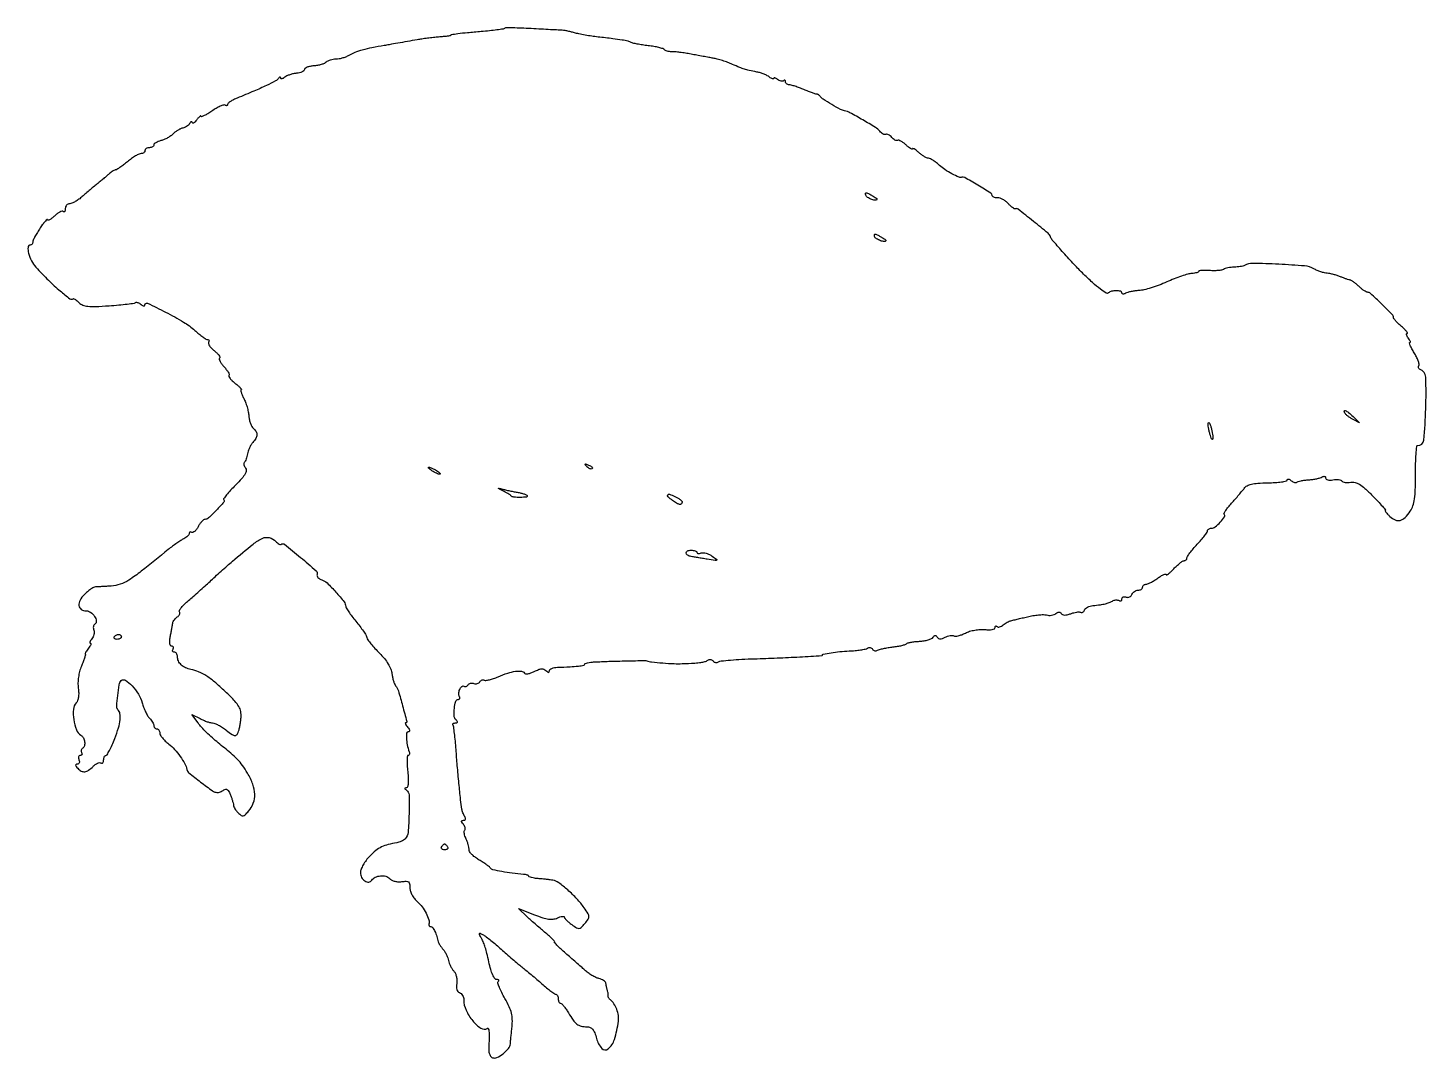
# Model space of a CAD drawing. Extents: x 0 to 474, y 0 to 350.
import ezdxf

# ---------------------------------------------------------------- set-up
doc = ezdxf.new("R2010")
doc.units = 0

msp = doc.modelspace()

# ---------------------------------------------------------------- linework, layer by layer
for points in [[(161.748436, 349.415102, -0.160154), (161.349513, 349.213573, -0.003786), (159.25221, 348.912446, -0.007965), (156.76194, 348.614439, -0.005277), (153.894845, 348.34813, 0.002909), (149.216245, 347.935898, 0.008871), (146.047243, 347.581265, 0.004688), (143.72368, 347.257231, 0.371518), (143.5, 346.997746, -0.376779), (143.440072, 346.92951, -0.001442), (142.325, 346.78759, -0.005987), (141.033733, 346.642706, -0.003611), (139.5, 346.500369, 0.006124), (137.731576, 346.327283, 0.004144), (135.720313, 346.08864, 0.004175), (133.780324, 345.825653, 0.008314), (132.25, 345.579134, -0.000485), (128.9051, 344.986434, -0.000508), (125.610906, 344.409461, -0.000502), (122.754854, 343.915174, -0.001996), (121, 343.620492, 0.009406), (116.912775, 342.871714, 0.017314), (113.624503, 342.085722, 0.021103), (111.06205, 341.260797, 0.051567), (109.285183, 340.387759, -0.039358), (108.266718, 339.856163, -0.026592), (107.035009, 339.407654, -0.02684), (105.789842, 339.099807, -0.047212), (104.735183, 339, 0.039008), (103.765823, 338.924259, 0.035123), (102.78438, 338.69842, 0.036898), (101.931937, 338.367639, 0.085579), (101.373344, 337.973344, -0.095399), (100.766683, 337.562587, -0.028897), (99.716682, 337.182661, -0.027786), (98.464706, 336.88444, -0.027), (97.175331, 336.723344, 0.030625), (95.960416, 336.562606, 0.046007), (94.934977, 336.262489, 0.056787), (94.219109, 335.880542, 0.246121), (94.001987, 335.468108, -0.218607), (93.812073, 335.056585, -0.066853), (93.222473, 334.674936, -0.052962), (92.365528, 334.376477, -0.036703), (91.351113, 334.216987, 0.03288), (90.237847, 334.050656, 0.027338), (89.083447, 333.732768, 0.028201), (88.055762, 333.322581, 0.064232), (87.351113, 332.876435, -0.037405), (86.830939, 332.506686, -0.091002), (86.392391, 332.34078, -0.193462), (86.11041, 332.398539, -0.247104), (85.984687, 332.627555, 0.126066), (85.9172, 332.872973, 0.318584), (85.758058, 332.946884, 0.151438), (85.519135, 332.821698, 0.039751), (85.234687, 332.489497, -0.115612), (84.24766, 331.63778, -0.009291), (81.15305, 330.092367, -0.010418), (76.925599, 328.185494, -0.004566), (71.25, 325.827411, 0.020141), (70.005073, 325.264095, 0.028775), (68.954688, 324.658866, 0.02827), (68.183923, 324.088831, 0.222957), (68, 323.696872, -0.121459), (67.933691, 323.42793, -0.187529), (67.755321, 323.272564, -0.151455), (67.48564, 323.260367, -0.074676), (67.16705, 323.396757, 0.219771), (66.64045, 323.460741, 0.025556), (65.501584, 323.028355, 0.026897), (64.132414, 322.336761, 0.018835), (62.66705, 321.419723, -0.012776), (61.259734, 320.515101, -0.024315), (60.077196, 319.873481, -0.027166), (59.204506, 319.510476, -0.517649), (59, 319.655079, 0.496081), (58.868565, 319.754951, 0.105301), (58.568717, 319.598443, 0.041223), (58.096471, 319.1375, 0.016889), (57.531803, 318.44113, -0.024706), (56.963455, 317.762187, -0.067265), (56.481049, 317.363957, -0.196301), (56.174609, 317.311953, -0.338102), (56.016491, 317.5, 0.145197), (55.925385, 317.761319, 0.334584), (55.737994, 317.819533, 0.131859), (55.459983, 317.626566, 0.034192), (55.134581, 317.183516, -0.063092), (54.704207, 316.663271, -0.043272), (54.101642, 316.188677, -0.04341), (53.42952, 315.826805, -0.065443), (52.790458, 315.645509, 0.069469), (52.091085, 315.441032, 0.02933), (51.222038, 314.986602, 0.02832), (50.336388, 314.384497, 0.032938), (49.570638, 313.713495, -0.042863), (48.739477, 313.013809, -0.025819), (47.648769, 312.326299, -0.025747), (46.485279, 311.75084, -0.040504), (45.430073, 311.393093, 0.032451), (44.499643, 311.094246, 0.044479), (43.713834, 310.70044, 0.052149), (43.16467, 310.276279, 0.205034), (43, 309.891592, -0.16469), (42.884851, 309.551479, -0.095693), (42.559375, 309.261905, -0.076772), (42.073719, 309.066212, -0.057513), (41.5, 309, 0.064853), (40.926543, 308.925306, 0.082425), (40.440625, 308.70625, 0.098894), (40.115568, 308.381354, 0.148195), (40, 308, -0.12982), (39.899287, 307.618645, -0.100684), (39.616004, 307.29375, -0.088714), (39.192239, 307.075254, -0.074912), (38.692778, 307, 0.114084), (37.988248, 306.837128, 0.020478), (36.794456, 306.192187, 0.021162), (35.432817, 305.302823, 0.017736), (34.066076, 304.25, -0.00891), (32.747294, 303.19652, -0.012523), (31.531379, 302.307813, -0.008808), (30.495395, 301.616408, -0.143699), (30.098718, 301.5, 0.112205), (29.757222, 301.422388, 0.0229), (29.207749, 301.127367, 0.023058), (28.587807, 300.717076, 0.019851), (27.97542, 300.231463, -0.002579), (27.237533, 299.603633, -0.000972), (26.19903, 298.732664, -0.000963), (25.065272, 297.789261, -0.001173), (24, 296.91052, 0.003265), (22.845771, 295.950257, 0.001737), (21.429106, 294.747473, 0.001729), (19.990032, 293.508393, 0.002689), (18.758658, 292.429057, -0.024779), (17.598381, 291.499342, -0.026693), (16.379417, 290.713536, -0.027537), (15.26948, 290.157839, -0.102636), (14.508658, 290, 0.109686), (13.933102, 289.872201, 0.09986), (13.443168, 289.510417, 0.09512), (13.114589, 288.969658, 0.089321), (13, 288.333333, -0.03899), (12.953551, 287.73859, -0.111128), (12.80148, 287.35477, -0.248091), (12.578548, 287.237045, -0.198781), (12.324187, 287.34248, 0.264844), (11.907951, 287.4566, 0.053923), (11.164164, 287.178381, 0.043826), (10.263748, 286.622259, 0.028336), (9.324187, 285.834832, -0.019546), (8.43119, 285.059319, -0.043427), (7.68273, 284.559033, -0.088927), (7.19083, 284.393272, -0.458148), (7, 284.55782, 0.630021), (6.821678, 284.643168, 0.039783), (6.265625, 284.11727, 0.02348), (5.460598, 283.135466, 0.010748), (4.5, 281.785188, 0.012251), (3.542693, 280.299338, 0.015454), (2.734375, 278.877503, 0.013573), (2.133294, 277.660901, 0.108357), (2, 277.053054, -0.078814), (1.936196, 276.650791, -0.090734), (1.751614, 276.309335, -0.100778), (1.476916, 276.081056, -0.123749), (1.154429, 276, 0.391878), (0.377431, 275.280535, 0.081018), (0.550392, 273.24648, 0.058644), (1.521123, 270.695902, 0.065224), (3.031684, 268.539594, 0.011982), (7.353208, 264.040849, 0.019248), (11.270072, 260.442553, 0.013851), (14.565703, 257.794676, 0.332008), (15.682095, 257.785714, -0.281455), (15.924721, 257.806234, -0.030449), (16.432724, 257.511837, -0.030251), (17.041979, 257.051955, -0.019585), (17.690705, 256.452152, 0.105723), (18.927997, 255.650795, 0.06599), (20.615198, 255.25168, 0.035358), (23.225372, 255.173848, 0.007244), (27.834508, 255.429288, 0.00485), (31.136109, 255.692487, 0.007395), (33.995506, 255.991056, 0.003243), (36.415751, 256.29595, 0.164869), (36.837508, 256.504174, -0.217474), (37.116752, 256.608365, -0.066246), (37.569645, 256.514927, -0.052668), (38.109101, 256.260305, -0.036639), (38.657991, 255.868879, 0.037382), (39.195365, 255.486867, 0.11092), (39.621751, 255.344465, 0.235368), (39.887164, 255.444649, 0.189093), (40, 255.732341, -0.549485), (40.855913, 256.276017, -0.008883), (47.005809, 253.253821, -0.01636), (53.070472, 249.883399, -0.048729), (56.885509, 247.058666, 0.012568), (58.249544, 245.887216, 0.016792), (59.547805, 244.898483, 0.01403), (60.662618, 244.153291, 0.141221), (61.194526, 244, -0.117231), (61.500901, 243.927166, -0.186039), (61.679743, 243.729772, -0.154685), (61.698037, 243.431822, -0.077142), (61.549489, 243.080075, 0.231358), (61.501102, 242.592215, 0.057834), (61.875166, 241.858353, 0.047128), (62.549971, 241.025791, 0.032254), (63.45656, 240.21283, -0.026917), (64.3594, 239.420439, -0.044563), (65.017934, 238.650505, -0.058034), (65.371826, 238.006641, -0.30169), (65.295478, 237.628812, 0.272884), (65.192751, 237.230822, 0.050236), (65.486114, 236.497572, 0.04162), (66.049569, 235.607101, 0.026715), (66.838537, 234.67187, -0.023531), (67.633149, 233.74202, -0.037152), (68.212958, 232.868166, -0.042616), (68.538271, 232.151975, -0.289336), (68.456484, 231.789817, 0.33263), (68.406149, 231.440629, 0.04309), (68.849166, 230.772051, 0.036462), (69.592414, 229.964924, 0.021796), (70.582196, 229.114004, -0.011221), (71.568181, 228.301961, -0.023757), (72.286225, 227.620989, -0.036346), (72.682584, 227.142434, -0.609624), (72.609179, 227, 0.449503), (72.447584, 226.81794, 0.040799), (72.584065, 226.146441, 0.031877), (72.921723, 225.20923, 0.016931), (73.451252, 224.094267, -0.030426), (74.044551, 222.75282, -0.018866), (74.583024, 221.116192, -0.018906), (74.993864, 219.454092, -0.032128), (75.19404, 218.036529, 0.034087), (75.380592, 216.751783, 0.03358), (75.740513, 215.497668, 0.035521), (76.207068, 214.446227, 0.097667), (76.717107, 213.819817, -0.081656), (77.641407, 212.755535, -0.149207), (77.929951, 211.652876, -0.125142), (77.568533, 210.438537, -0.049364), (76.52389, 209.026398, 0.044914), (75.934226, 208.243926, 0.02809), (75.384023, 207.236454, 0.028093), (74.950336, 206.173919, 0.045008), (74.716327, 205.223427, -0.023453), (74.539139, 204.341819, -0.024089), (74.281383, 203.488677, -0.024714), (73.986768, 202.773971, -0.086461), (73.701112, 202.367779, 0.161088), (73.520783, 202.0092, 0.085183), (73.532569, 201.506089, 0.069983), (73.728957, 200.938513, 0.055023), (74.087523, 200.394541, -0.209041), (74.337608, 199.526729, -0.100925), (73.952354, 198.411954, -0.050492), (72.827173, 196.884219, -0.012424), (70.675339, 194.622707, 0.010246), (68.991986, 192.868916, 0.016945), (67.653436, 191.313282, 0.010968), (66.654751, 190.012343, 0.370186), (66.682383, 189.650951, -0.393878), (66.711258, 188.825423, -0.012122), (64.209842, 186.084336, -0.014902), (61.57917, 183.497276, -0.189014), (60.310717, 183, 0.168142), (59.849484, 182.840382, 0.038893), (59.236047, 182.275651, 0.035933), (58.594887, 181.47812, 0.028483), (58.018266, 180.534129, -0.033931), (57.45092, 179.627655, -0.053487), (56.836754, 178.946794, -0.071701), (56.270114, 178.569997, -0.254608), (55.849286, 178.593146, 0.083398), (55.524807, 178.725451, 0.162088), (55.249478, 178.697651, 0.181711), (55.066384, 178.515977, 0.107863), (55, 178.211831, -0.153943), (54.870474, 177.801107, -0.048607), (54.447071, 177.306624, -0.043292), (53.838049, 176.815123, -0.036332), (53.117688, 176.402814, 0.030573), (52.17071, 175.875167, 0.009218), (50.799047, 174.960909, 0.009199), (49.295112, 173.876431, 0.009873), (47.867688, 172.761982, -0.002889), (38.759836, 165.444064, -0.025263), (34.54474, 162.431288, -0.058443), (31.596867, 160.995303, -0.070882), (28.583395, 160.400063, 0.000471), (26.925066, 160.30971, 0.000519), (25.318958, 160.219012, 0.000482), (23.946551, 160.138755, 0.002635), (23.204545, 160.09072, 0.106434), (22.548378, 159.900625, 0.025421), (21.571568, 159.308586, 0.024994), (20.495559, 158.497882, 0.022435), (19.464621, 157.55553, 0.071403), (17.997836, 155.597096, 0.153471), (17.634912, 153.766383, 0.223191), (18.40812, 152.499699, 0.146936), (20.071805, 152, -0.158164), (21.577648, 151.511439, -0.089315), (22.920401, 150.113267, -0.11012), (23.521528, 148.552642, -0.29992), (23.046378, 147.528663, 0.127638), (22.72288, 147.190555, 0.080953), (22.535972, 146.675101, 0.072069), (22.510102, 146.065594, 0.066332), (22.65555, 145.45524, -0.090928), (22.782134, 144.779012, -0.056177), (22.69426, 143.972605, -0.05394), (22.419314, 143.166093, -0.064187), (21.989431, 142.487265, 0.02821), (21.567199, 141.915784, 0.065593), (21.336503, 141.436884, 0.146641), (21.32834, 141.131352, 0.338703), (21.5, 141, -0.376294), (21.66281, 140.857259, -0.1241), (21.622923, 140.514227, -0.057275), (21.347609, 139.981664, -0.0253), (20.872445, 139.346305, 0.018565), (20.365532, 138.687187, 0.028113), (19.979949, 138.075254, 0.027004), (19.733837, 137.568427, 0.265519), (19.761425, 137.341531, -0.23342), (19.81103, 137.071125, -0.007731), (19.486303, 135.993422, -0.01326), (19.038625, 134.705959, -0.00867), (18.45773, 133.245226, 0.034935), (17.855927, 131.465055, 0.029213), (17.463964, 129.508797, 0.029629), (17.307204, 127.555799, 0.039962), (17.411741, 125.786865, -0.029574), (17.539476, 124.189135, -0.039775), (17.454113, 122.74061, -0.04593), (17.176969, 121.557845, -0.109155), (16.715437, 120.786865, 0.170755), (15.759328, 118.637871, 0.056378), (15.872459, 115.133622, 0.056306), (16.771786, 111.717285, 0.15899), (18.314407, 109.829968, -0.131987), (19.137577, 108.92504, -0.086316), (19.561527, 107.571134, -0.09343), (19.488757, 106.250939, -0.196429), (18.894621, 105.434872, 0.099441), (18.584685, 105.14509, 0.098038), (18.408757, 104.75669, 0.097849), (18.393909, 104.329916, 0.098637), (18.542705, 103.930902, -0.08716), (18.684566, 103.575411, -0.166025), (18.647164, 103.273452, -0.178851), (18.437399, 103.072255, -0.10301), (18.090402, 103, 0.172457), (17.747127, 102.877971, 0.149855), (17.53372, 102.559375, 0.105471), (17.493584, 102.074174, 0.059765), (17.638374, 101.5, -0.067677), (17.773478, 100.926245, -0.115442), (17.708134, 100.440625, -0.152445), (17.456759, 100.120831, -0.151661), (17.067562, 100, 0.105391), (16.643698, 99.909654, 0.323397), (16.504726, 99.669847, 0.139291), (16.666341, 99.261834, 0.024359), (17.206045, 98.624512, 0.083137), (18.405153, 97.70622, 0.155094), (19.596986, 97.489446, 0.122417), (20.894665, 97.994923, 0.042609), (22.440055, 99.297198, -0.040724), (23.166515, 99.914065, -0.052775), (23.92571, 100.345873, -0.06321), (24.604976, 100.545204, -0.1801), (25.08062, 100.450174, 0.156246), (25.429161, 100.363553, 0.191381), (25.729932, 100.506838, 0.127975), (25.93326, 100.884887, 0.059793), (26, 101.440983, -0.047248), (26.05651, 102.037662, -0.06723), (26.225397, 102.542039, -0.087382), (26.474245, 102.882133, -0.193561), (26.767309, 103, 0.267481), (27.159178, 103.22579, 0.011235), (27.964041, 104.689063, 0.016788), (28.853942, 106.546282, 0.010855), (29.763795, 108.75, 0.018713), (31.017506, 112.381487, 0.046549), (31.580773, 115.132335, 0.068737), (31.523418, 117.157048, 0.156207), (30.830474, 118.50286, -0.216293), (30.412205, 119.616193, -0.012607), (30.753321, 123.319226, -0.015023), (31.292972, 126.960966, -0.145746), (31.987342, 128.339481, -0.363756), (33.370732, 128.502051, -0.058684), (35.613774, 126.620384, -0.051674), (37.778485, 123.786384, -0.071624), (39.039503, 120.853297, 0.02352), (39.535752, 119.304451, 0.021568), (40.188043, 117.762609, 0.022133), (40.890357, 116.43831, 0.063466), (41.526426, 115.616431, -0.032702), (42.090343, 114.973497, -0.03246), (42.567138, 114.260987, -0.034253), (42.899217, 113.584552, -0.097276), (43, 113.071429, 0.09221), (43.076077, 112.662416, 0.096076), (43.29375, 112.314732, 0.099376), (43.618459, 112.082053, 0.106313), (44, 112, -0.137574), (44.381339, 111.893051, -0.100187), (44.70625, 111.59244, -0.086079), (44.924992, 111.14281, -0.070378), (45, 110.612562, 0.139432), (45.195516, 109.92508, 0.032527), (45.898508, 108.938681, 0.031086), (46.887895, 107.868895, 0.026153), (48.058751, 106.862562, -0.043938), (50.041546, 105.031992, -0.029818), (51.969861, 102.636942, -0.029912), (53.498466, 100.19028, -0.080425), (54.177038, 98.260478, 0.180439), (54.84656, 97.12989, 0.006489), (58.866506, 93.97034, 0.007485), (62.927304, 90.958381, 0.142843), (64.39918, 90.438648, 0.068859), (64.909293, 90.480481, 0.033307), (65.538953, 90.66558, 0.032248), (66.18035, 90.949686, 0.039881), (66.733427, 91.297338, -0.138567), (67.35092, 91.533655, -0.1903), (67.915579, 91.367625, -0.106626), (68.448446, 90.730168, -0.030133), (68.983427, 89.543591, -0.00975), (69.372614, 88.456603, -0.011119), (69.701382, 87.401582, -0.010346), (69.941227, 86.496915, -0.059688), (70, 86.006329, 0.116101), (70.102761, 85.569746, 0.028534), (70.471247, 84.925255, 0.027681), (70.990193, 84.216173, 0.024571), (71.604244, 83.538613, 0.036311), (72.590957, 82.685677, 0.20398), (73.253916, 82.525001, 0.155176), (73.938685, 82.875047, 0.018975), (75.104244, 84.120194, 0.088938), (76.711313, 86.819271, 0.097407), (77.21271, 89.822416, 0.082068), (76.554804, 93.197122, 0.045191), (74.733602, 97, 0.020514), (73.013456, 99.637162, 0.037517), (71.371895, 101.610031, 0.025744), (69.078554, 103.747913, 0.005241), (64.788674, 107.276773, -0.01396), (62.83959, 108.937909, -0.011646), (60.861976, 110.806336, -0.011813), (59.1321, 112.601552, -0.031126), (58.008009, 113.988752), (55.917959, 116.923957), (58.708979, 115.468139, 0.01827), (59.880668, 114.910438, 0.018125), (61.093035, 114.438158, 0.018314), (62.181262, 114.103202, 0.064487), (62.905609, 114.006161, -0.100531), (63.650067, 113.85155, -0.021255), (64.851986, 113.274414, -0.021451), (66.211703, 112.472125, -0.018913), (67.557738, 111.523759, 0.009885), (69.513781, 110.092079, 0.107204), (70.410087, 109.714741, 0.262171), (71.017816, 109.921494, 0.07853), (71.568109, 110.773759, 0.041821), (71.877246, 111.667524, 0.014837), (72.172373, 112.988941, 0.014606), (72.412025, 114.465953, 0.016672), (72.552536, 115.890723, 0.061622), (72.436045, 117.892498, 0.087412), (71.816403, 119.560959, 0.05555), (70.438107, 121.408429, 0.012307), (67.667698, 124.228218, 0.015547), (64.008869, 127.559186, 0.03266), (60.931308, 129.860815, 0.041781), (58.166199, 131.347535, 0.059114), (55.491815, 132.150633, -0.068068), (53.730867, 132.713861, -0.079046), (52.283768, 133.710796, -0.088016), (51.332514, 135.004017, -0.11516), (51, 136.428571, 0.065592), (50.920852, 137.029308, 0.082943), (50.688914, 137.538393, 0.099117), (50.344838, 137.87891, 0.146692), (49.940983, 138, -0.108972), (49.586039, 138.078288, -0.182303), (49.3746, 138.29375, -0.161196), (49.343488, 138.6179, -0.082592), (49.5, 139, 0.084031), (49.65521, 139.38203, 0.162777), (49.621211, 139.70625, 0.18124), (49.405359, 139.92193, 0.107009), (49.044755, 140, -0.265095), (48.643071, 140.229066, -0.09819), (48.418894, 140.865833, -0.057698), (48.390851, 141.885978, -0.024156), (48.577633, 143.25, 0.000518), (48.826457, 144.59181, 0.000516), (49.072848, 145.935991, 0.000504), (49.285767, 147.111078, 0.002027), (49.41227, 147.829968, -0.070643), (49.595062, 148.398293, -0.04272), (49.957781, 149.006675, -0.041936), (50.431139, 149.560932, -0.056702), (50.948489, 149.968165, 0.065126), (51.408019, 150.342545, 0.082617), (51.713168, 150.796104, 0.098978), (51.820791, 151.25564, 0.147637), (51.715247, 151.651722, -0.278852), (51.710282, 152.164329, -0.032822), (52.382446, 153.147201, -0.031697), (53.416717, 154.305674, -0.020565), (54.746239, 155.513526, 0.005016), (56.381449, 156.908807, 0.002741), (58.360045, 158.650848, 0.002731), (60.351056, 160.442881, 0.004345), (62.032591, 162, -0.003967), (63.735156, 163.578988, -0.002333), (65.794595, 165.441231, -0.002333), (67.870421, 167.28337, -0.003983), (69.623483, 168.799934, -0.00633), (76.626189, 174.609811, -0.062384), (79.874855, 176.62536, -0.175886), (82.129815, 176.811784, -0.130654), (84.309524, 175.547619, 0.026228), (84.895275, 175.020296, 0.041456), (85.453628, 174.640235, 0.050386), (85.914077, 174.437865, 0.281826), (86.164832, 174.498166, -0.3821), (87.273938, 174.559714, -0.005817), (92.668508, 170.142112, -0.006129), (97.946577, 165.604996, -0.302687), (98.285343, 164.334859, 0.169364), (98.289466, 163.841296, 0.097127), (98.597706, 163.324199, 0.076896), (99.162899, 162.861405, 0.056383), (99.904001, 162.530469, -0.116915), (101.713317, 161.445656, -0.017321), (104.67764, 158.347222, -0.014992), (107.447368, 155.049938, -0.168745), (108, 153.459088, 0.145161), (108.138708, 152.991384, 0.007723), (109.014639, 151.688975, 0.011596), (110.130802, 150.160377, 0.008146), (111.45409, 148.490722, -0.010383), (112.798316, 146.778972, -0.012683), (113.980464, 145.121616, -0.011223), (114.901385, 143.690432, -0.082978), (115.20409, 142.940728, 0.101278), (115.532041, 142.206433, 0.013377), (116.566901, 140.841348, 0.015068), (117.902223, 139.273723, 0.012117), (119.427912, 137.668209, -0.025275), (121.093704, 135.820259, -0.033516), (122.401515, 133.972999, -0.038075), (123.292959, 132.230767, -0.07207), (123.686821, 130.70694, 0.022776), (123.87967, 129.469359, 0.022584), (124.184684, 128.25091, 0.023134), (124.548154, 127.212541, 0.076636), (124.916871, 126.591729, -0.099249), (125.852432, 124.842222, -0.008006), (127.287919, 119.797091, -0.004087), (128.661394, 114.485053, -0.487886), (128.282623, 114, 0.453786), (128.179546, 113.882191, 0.078386), (128.275754, 113.559375, 0.042011), (128.558946, 113.076121, 0.019673), (129, 112.5, -0.030874), (129.462769, 111.866625, -0.111495), (129.631729, 111.399694, -0.257138), (129.520178, 111.118982, -0.174019), (129.188665, 111, 0.374568), (128.643193, 110.524679, 0.045771), (128.564619, 108.808507, 0.040281), (128.848338, 106.573049, 0.032883), (129.497525, 104.25, -0.054319), (129.609453, 103.771353, -0.095411), (129.581495, 103.367188, -0.140419), (129.422951, 103.101688, -0.190625), (129.165921, 103, 0.384651), (128.889392, 102.750325, 0.017956), (128.799016, 101.384375, 0.021927), (128.823321, 99.608908, 0.013024), (129, 97.5, -0.013068), (129.199312, 95.118423, -0.034585), (129.179179, 93.409838, -0.050776), (128.975729, 92.306776, -0.329281), (128.552694, 91.984687, 0.048189), (128.134836, 91.938177, 0.363499), (128.020934, 91.793322, 0.213898), (128.1274, 91.574265, 0.024463), (128.575918, 91.234687, -0.241781), (129.472116, 89.58331, -0.011919), (129.465259, 83.193087, -0.013637), (129.134763, 76.865352, -0.178341), (128.165597, 74.765597, -0.051427), (127.603486, 74.308584, -0.031061), (126.856934, 73.883344, -0.030882), (126.054062, 73.54963, -0.046647), (125.31894, 73.370547, 0.025565), (122.366544, 72.78175, 0.052944), (120.163627, 71.968235, 0.054878), (118.230435, 70.731326, 0.02947), (116.132558, 68.82438, 0.032799), (114.933767, 67.425547, 0.032205), (113.920189, 65.873686, 0.033936), (113.214635, 64.399341, 0.094908), (113, 63.278777, 0.121712), (113.399805, 61.66068, 0.124343), (114.505318, 60.430019, 0.168363), (115.816983, 60.084032, 0.231962), (116.850925, 60.691998, -0.138519), (118.021838, 61.702776, -0.086292), (119.783978, 62.180396, -0.086725), (121.595236, 62.034294, -0.142434), (122.907442, 61.254, 0.090193), (123.633893, 60.713647, 0.052773), (124.654112, 60.336385, 0.049101), (125.824452, 60.158762, 0.049597), (127.002914, 60.213735, -0.029291), (128.517662, 60.346101, -0.17195), (129.26585, 60.104809, -0.193413), (129.645729, 59.465503, -0.038529), (129.75, 58.114357, 0.077689), (129.927874, 56.976488, 0.046011), (130.466676, 55.709498, 0.043714), (131.274385, 54.480492, 0.047945), (132.261366, 53.451606, -0.05478), (133.896775, 51.699563, -0.042274), (135.279402, 49.479631, -0.043291), (136.166231, 47.297459, -0.140348), (136.198125, 45.75, 0.118396), (136.191676, 45.464314, 0.132565), (136.317689, 45.220313, 0.120547), (136.561221, 45.05706, 0.087878), (136.883369, 45, -0.253105), (137.487918, 44.673025, -0.033804), (138.222537, 43.364677, -0.034536), (138.896975, 41.651243, -0.030167), (139.365478, 39.78242, 0.082546), (139.506109, 39.397202, 0.015051), (139.901109, 38.745435, 0.015829), (140.415878, 38.003565, 0.013785), (141, 37.259922, -0.035563), (141.599355, 36.424451, -0.024603), (142.159325, 35.404307, -0.024895), (142.602373, 34.365196, -0.045747), (142.840254, 33.477501, 0.046031), (143.075328, 32.602263, 0.026808), (143.507057, 31.60345, 0.026625), (144.051446, 30.64115, 0.04028), (144.632418, 29.874669, -0.076475), (145.16173, 29.060476, -0.047774), (145.529238, 27.981637, -0.046332), (145.69514, 26.806499, -0.05682), (145.622215, 25.700939, 0.043179), (145.518157, 24.586249, 0.076917), (145.652588, 23.676807, 0.099442), (146.01485, 23.011351, 0.127595), (146.580051, 22.607655, -0.102237), (147.123041, 22.259483, -0.066776), (147.58289, 21.671242, -0.063171), (147.89395, 20.943595, -0.069563), (148, 20.185023, 0.107536), (148.766733, 16.661232, 0.06478), (151.040179, 13.017845, 0.073484), (153.794647, 10.518689, 0.293983), (155.966009, 10.478992, -0.470427), (156.30973, 10.362852, -0.058186), (156.53336, 9.484433, -0.034951), (156.625572, 8.026677, -0.015305), (156.553311, 6.090794, 0.015042), (156.45974, 3.61903, 0.055633), (156.620631, 2.068496, 0.099092), (157.043947, 1.100061, 0.149797), (157.763425, 0.537288, 0.206537), (159.251264, 0.598231, 0.054527), (161.317559, 1.885732, 0.054404), (163.114366, 3.645114, 0.149688), (163.781452, 5.267739, -0.001702), (163.851919, 5.997327, -0.000256), (163.998964, 7.459898, -0.000287), (164.174476, 9.186772, -0.000248), (164.360728, 11, 0.032331), (164.457443, 13.529434, 0.055549), (164.168838, 15.616576, 0.048352), (163.392053, 17.777945, 0.018854), (161.926582, 20.597306, -0.01422), (160.86297, 22.598024, -0.021955), (160.071148, 24.389007, -0.017815), (159.558584, 25.853122, -0.278515), (159.680639, 26.347306, 0.096215), (159.848572, 26.596198, 0.241688), (159.833156, 26.808271, 0.19312), (159.639354, 26.953293, 0.06531), (159.283298, 27, -0.234802), (158.560566, 27.359201, -0.053481), (157.835027, 28.565646, -0.038921), (157.136033, 30.441005, -0.017362), (156.498262, 33, 0.006293), (155.84742, 35.881837, 0.017066), (155.291114, 37.901089, 0.022785), (154.708829, 39.50361, 0.024333), (153.994222, 41.010797, -0.007115), (153.323778, 42.307555, -0.257325), (153.337029, 42.63226, -0.390646), (153.591381, 42.705801, -0.011273), (154.674306, 42.13384, -0.034367), (155.638777, 41.505836, -0.007638), (157.193196, 40.296554, -0.0079), (158.94917, 38.840675, -0.007548), (160.685512, 37.308146, 0.004011), (162.494127, 35.688922, 0.003206), (164.468285, 33.972171, 0.00324), (166.315993, 32.406754, 0.008192), (167.685512, 31.299246, -0.006276), (169.043925, 30.2093, -0.002624), (170.848244, 28.708007, -0.002596), (172.762549, 27.081084, -0.003364), (174.5, 25.56843, 0.0084), (176.086954, 24.214653, 0.01194), (177.545312, 23.069688, 0.008054), (178.790396, 22.170235, 0.147027), (179.25, 22.019184, -0.188312), (179.536519, 21.898776, -0.085737), (179.779687, 21.56501, -0.066841), (179.944698, 21.075452, -0.047941), (180, 20.5, 0.05032), (180.057912, 19.92602, 0.070293), (180.230415, 19.440625, 0.090423), (180.484956, 19.114123, 0.184104), (180.784392, 19, -0.201952), (181.190789, 18.828876, -0.021282), (181.893644, 18.045313, -0.023646), (182.677859, 16.994914, -0.016809), (183.45908, 15.75, 0.021525), (185.046484, 13.27259, 0.077599), (186.345191, 11.927286, 0.103702), (187.778105, 11.250128, 0.057031), (189.711456, 11.015313, -0.093711), (190.847565, 10.792335, -0.126645), (191.688317, 10.17594, -0.082811), (192.357654, 9.009557, -0.023178), (193, 7, 0.112867), (194.748666, 3.70428, 0.40354), (196.903449, 3.50746, 0.152426), (199.039955, 6.682892, 0.036751), (200.416555, 12.948816, 0.077539), (200.394008, 14.831475, 0.050057), (199.818002, 16.939162, 0.050718), (198.854145, 18.845351, 0.092561), (197.66459, 20.111803, -0.049921), (197.351367, 20.393163, -0.04973), (197.099671, 20.73136, -0.054283), (196.942176, 21.072999, -0.114634), (196.91459, 21.361803, 0.02459), (196.938203, 21.642685, 0.017369), (196.938192, 21.959405, 0.017583), (196.916936, 22.262869, 0.034985), (196.875, 22.5), (196.810327, 22.758692), (196.713281, 23.146875, 0.012461), (196.604881, 23.580474, 0.011765), (196.5, 24, -0.007468), (196.395144, 24.447744, -0.004849), (196.286719, 24.968155, -0.004876), (196.190728, 25.478391, -0.009229), (196.125, 25.891592, 0.173322), (195.924668, 26.274033, 0.047832), (195.375781, 26.690819, 0.042289), (194.620441, 27.073867, 0.033437), (193.75, 27.360343, -0.050214), (192.710109, 27.741636, -0.022306), (191.424273, 28.438079, -0.021811), (190.117273, 29.303025, -0.027482), (188.992206, 30.218751, 0.002934), (187.753441, 31.332399, 0.00118), (186.048366, 32.840075, 0.001168), (184.204335, 34.455251, 0.001479), (182.492206, 35.938951, -0.007977), (180.981809, 37.282596, -0.013183), (179.755491, 38.470185, -0.006784), (178.790158, 39.482777, -0.37282), (178.781805, 39.726749, 0.369251), (178.775187, 39.963453, 0.010237), (178.016799, 40.768008, 0.016342), (177.019792, 41.718988, 0.009891), (175.781805, 42.781591, -0.004745), (174.307753, 44.020698, -0.002861), (172.58278, 45.516099, -0.002865), (170.885556, 47.021834, -0.005015), (169.5, 48.290646), (166.5, 51.093707), (171.956058, 48.980225, 0.014213), (174.780185, 47.977593, 0.043963), (176.751399, 47.526741, 0.064834), (178.298467, 47.515148, 0.076532), (179.706058, 47.911933, -0.025488), (180.588261, 48.260783, -0.047603), (181.335386, 48.436083, -0.073007), (181.850935, 48.430708, -0.356977), (182.031425, 48.228561, 0.165768), (182.181394, 47.843794, 0.020738), (182.795138, 47.173887, 0.022591), (183.618136, 46.418666, 0.016944), (184.587171, 45.661266, 0.017198), (186.221317, 44.554893, 0.162759), (187.031894, 44.358192, 0.174296), (187.770192, 44.696565, 0.020371), (189.033309, 46.038405, 0.025486), (190.170892, 47.493655, 0.166692), (190.425378, 48.37144, 0.1282), (190.123213, 49.337392, 0.012769), (188.775975, 51.377139, 0.035636), (186.360641, 54.36096, 0.024763), (183.244822, 57.379526, 0.022589), (180.162236, 59.846194, 0.116173), (178.159374, 60.68917, 0.010657), (177.304352, 60.814687, 0.003443), (176.033343, 60.964797, 0.003432), (174.617212, 61.112334, 0.003846), (173.252005, 61.234506, -0.015384), (172.006873, 61.374955, -0.024659), (170.957519, 61.579377, -0.021671), (170.162525, 61.812326, -0.319963), (170.002005, 62.035714, 0.255087), (169.884109, 62.249858, 0.053225), (169.486526, 62.447663, 0.043743), (168.920544, 62.603014, 0.028803), (168.25, 62.685814, -0.013896), (164.44685, 63.040759, -0.01657), (160.887831, 63.593169, -0.011505), (157.900341, 64.230334, -0.188026), (157.073463, 64.801938, 0.077181), (156.6681, 65.238559, 0.011707), (155.713767, 65.956597, 0.012879), (154.53636, 66.754978, 0.010827), (153.25, 67.54092, -0.025716), (151.996683, 68.358873, -0.031306), (150.917969, 69.253231, -0.032726), (150.129255, 70.098936, -0.148093), (149.875, 70.715608, 0.017378), (149.723096, 71.861728, 0.029316), (149.506726, 72.806496, 0.024256), (149.15207, 73.834343, 0.008226), (148.540095, 75.293128, -0.038599), (148.284192, 76.024681, -0.047012), (148.164771, 76.740141, -0.053912), (148.186529, 77.339558, -0.161738), (148.367785, 77.701119, 0.181479), (148.51997, 78.036173, 0.079399), (148.474863, 78.529581, 0.063537), (148.249685, 79.099071, 0.047356), (147.868879, 79.657991, -0.023829), (147.373338, 80.316551, -0.163387), (147.265285, 80.701704, -0.3158), (147.439946, 80.925744, -0.074347), (147.936572, 81, 0.112808), (148.347701, 81.093953, 0.205666), (148.56973, 81.349263, 0.156215), (148.569805, 81.748077, 0.062245), (148.337137, 82.25, -0.028003), (148.024207, 82.819556, -0.018974), (147.730037, 83.499222, -0.019153), (147.495283, 84.179644, -0.035853), (147.366993, 84.747352, -0.010865), (146.945765, 87.998556, -0.002452), (146.377105, 93.542743, -0.002665), (145.819848, 99.584268, -0.003792), (145.394033, 104.958775, 0.00536), (145.153879, 107.873833, 0.007615), (144.873209, 110.458957, 0.004633), (144.585147, 112.617896, 0.103281), (144.37097, 113.208775, -0.143152), (144.288123, 113.509055, -0.191449), (144.395447, 113.767578, -0.136164), (144.694579, 113.94217, -0.064504), (145.140983, 114, 0.056398), (145.64983, 114.057579, 0.287318), (145.842435, 114.25, 0.219326), (145.778397, 114.557224, 0.037037), (145.376624, 115.023376, -0.182065), (144.746787, 116.414238, -0.044684), (144.808818, 118.968507, -0.044657), (145.298684, 121.350278, -0.331028), (146.172516, 122, 0.111799), (146.488308, 122.071504, 0.183711), (146.675124, 122.267241, 0.15894), (146.699788, 122.562052, 0.080623), (146.555773, 122.909758, -0.158598), (146.289664, 124.001912, -0.079562), (146.623054, 125.398274, -0.101939), (147.301434, 126.3977, -0.343883), (148.035686, 126.477945, 0.116988), (148.396992, 126.357949, 0.100547), (148.795712, 126.403068, 0.092908), (149.170827, 126.607208, 0.083582), (149.462927, 126.940014, -0.11727), (149.795855, 127.271846, -0.081775), (150.288975, 127.472868, -0.07497), (150.863413, 127.515593, -0.072875), (151.430874, 127.388152, 0.081176), (152.003553, 127.269433, 0.077827), (152.59308, 127.336292, 0.081799), (153.108557, 127.573641, 0.106015), (153.467948, 127.948138, -0.074445), (153.786081, 128.324165, -0.088457), (154.183557, 128.56434, -0.100653), (154.596733, 128.633757, -0.130584), (154.962864, 128.522951, 0.178024), (155.495691, 128.414266, 0.022009), (156.678055, 128.647978, 0.023778), (158.106673, 129.06918, 0.01757), (159.643766, 129.664287, -0.021752), (162.903108, 130.894945, -0.04398), (165.572766, 131.518984, -0.060321), (167.537051, 131.560694, -0.233605), (168.540938, 130.933761, 0.229321), (168.960408, 130.667034, 0.067193), (169.74531, 130.681677, 0.050739), (170.763769, 130.946326, 0.030416), (171.907995, 131.452422, -0.024719), (173.322065, 132.097219, -0.075992), (174.344332, 132.333021, -0.113451), (175.147685, 132.210844, -0.10249), (175.851244, 131.748756, 0.02681), (176.377064, 131.276492, 0.156555), (176.719739, 131.144528, 0.327763), (176.92622, 131.278763, 0.090468), (177, 131.683198, -0.22403), (177.199017, 132.105079, -0.071366), (177.807813, 132.47561, -0.055228), (178.696946, 132.744726, -0.03743), (179.75, 132.859685, 0.004666), (184.040046, 133.045312, 0.016006), (186.819161, 133.280941, 0.015806), (188.679131, 133.558627, 0.362477), (189, 133.94308, -0.321499), (189.168879, 134.178575, -0.025245), (189.954688, 134.401197, -0.026899), (191.004245, 134.583311, -0.016716), (192.25, 134.688941, -0.004935), (197.165731, 134.892036, -0.002771), (203.140897, 135.046709, -0.000643), (209.265532, 135.163415, -0.085704), (210, 135.049988, 0.054897), (211.655911, 134.689194, 0.006534), (215.400828, 134.344525, 0.008373), (219.245277, 134.105998, 0.022162), (222, 134.103508, 0.002827), (226.281783, 134.313766, 0.0198), (228.36343, 134.510681, 0.041754), (229.660041, 134.79705, 0.067807), (230.680902, 135.272965, -0.085432), (231.180213, 135.484773, -0.095208), (231.702384, 135.506141, -0.102387), (232.165755, 135.335416, -0.115548), (232.5, 135, 0.114526), (232.834177, 134.663297, 0.101288), (233.297616, 134.48927, 0.094559), (233.819786, 134.50558, 0.085821), (234.319098, 134.711411, -0.114221), (235.202183, 135.018606, -0.005286), (238.38436, 135.327428, -0.008537), (242.199928, 135.591498, -0.006003), (246.5, 135.763674, 0.003392), (254.165729, 136.030524, 0.003384), (261.832583, 136.401498, 0.000366), (269.297971, 136.818877, 0.397736), (269.5, 137.032673, -0.364293), (269.784888, 137.371798, -0.005886), (272.429341, 137.80296, -0.013421), (275.426344, 138.17349, -0.011932), (278.558808, 138.400382, 0.011552), (280.577954, 138.54509, 0.014021), (282.461206, 138.777309, 0.012623), (284.022926, 139.055001, 0.088318), (284.73971, 139.339132, -0.090869), (285.216606, 139.525384, -0.095645), (285.719659, 139.525577, -0.099611), (286.170529, 139.340828, -0.107856), (286.5, 139, 0.103177), (286.825708, 138.656764, 0.098826), (287.266367, 138.465786, 0.096918), (287.753949, 138.456662, 0.095048), (288.212718, 138.631467, -0.071966), (288.870021, 138.917066, -0.012746), (290.177847, 139.238105, -0.013563), (291.742697, 139.535976, -0.011845), (293.393619, 139.764065, 0.01286), (295.002894, 139.989731, 0.017458), (296.440626, 140.281102, 0.014455), (297.600617, 140.594377, 0.153723), (298, 140.866287, -0.164048), (298.395858, 141.124284, -0.016893), (299.499827, 141.369547, -0.01962), (300.872054, 141.570761, -0.014457), (302.403666, 141.689619, 0.026722), (303.95099, 141.847946, 0.032499), (305.372521, 142.166386, 0.034287), (306.500134, 142.582981, 0.149801), (307.028666, 143.046382, -0.049483), (307.404081, 143.537703, -0.197116), (307.741845, 143.692695, -0.210863), (308.07549, 143.561492, -0.05679), (308.435688, 143.104058, 0.11331), (308.868021, 142.66636, 0.1366), (309.419297, 142.499214, 0.094417), (310.137287, 142.619068, 0.034443), (311.081355, 143.04354, -0.039949), (311.901496, 143.401502, -0.043599), (312.744642, 143.611896, -0.048115), (313.489155, 143.657548, -0.130396), (313.991299, 143.505377, 0.165345), (314.550005, 143.377004, 0.034824), (315.551093, 143.550388, 0.032973), (316.739075, 143.927056, 0.026078), (317.967241, 144.48306, -0.045543), (319.392813, 145.062768, -0.029158), (321.131555, 145.482563, -0.029051), (322.919604, 145.699104, -0.043074), (324.496609, 145.661783, 0.026204), (325.867405, 145.583067, 0.046636), (326.992494, 145.682604, 0.063852), (327.759893, 145.927557, 0.291426), (328, 146.304523, -0.067949), (328.047383, 146.651575, -0.199126), (328.193285, 146.837835, -0.237318), (328.406875, 146.847921, -0.091899), (328.657991, 146.675343, 0.182145), (329.016998, 146.512837, 0.079186), (329.546546, 146.5624, 0.063329), (330.158167, 146.805171, 0.047129), (330.758873, 147.214845, -0.024807), (331.395589, 147.692005, -0.020683), (332.115468, 148.135505, -0.02118), (332.80926, 148.48657, -0.05196), (333.350882, 148.66742, 0.003746), (334.0409, 148.826024, 0.000512), (335.478307, 149.169333, 0.000589), (337.180205, 149.579778, 0.000498), (338.979526, 150.01786, -0.018751), (340.838919, 150.399275, -0.018758), (342.721421, 150.640246, -0.018964), (344.37636, 150.726177, -0.067535), (345.427491, 150.59846, 0.055824), (346.270352, 150.476029, 0.046566), (347.174021, 150.530632, 0.048571), (348.001004, 150.74222, 0.086509), (348.608936, 151.090409, -0.051418), (349.18224, 151.474249, -0.122917), (349.675839, 151.596415, -0.155404), (350.094726, 151.462085, -0.09997), (350.446374, 151.086769, 0.157608), (350.883917, 150.714794, 0.095005), (351.557032, 150.576601, 0.064916), (352.468666, 150.683383, 0.029276), (353.619318, 151.045365, -0.025581), (354.654494, 151.379439, -0.030698), (355.657525, 151.582392, -0.031997), (356.503522, 151.64536, -0.141915), (356.979131, 151.512898, 0.149799), (357.326255, 151.421971, 0.123515), (357.694853, 151.530756, 0.099369), (358.029966, 151.831171, 0.06897), (358.27636, 152.277799, -0.12578), (358.632686, 152.780469, -0.054815), (359.315399, 153.241924, -0.049443), (360.188946, 153.596974, -0.046855), (361.131145, 153.781702, 0.008181), (363.666695, 154.077989, 0.024536), (365.381548, 154.393141, 0.035239), (366.660835, 154.790639, 0.046705), (367.75, 155.337137, -0.064839), (368.302442, 155.589764, -0.056848), (368.926562, 155.707098, -0.059797), (369.525052, 155.678832, -0.097035), (370, 155.5, 0.093667), (370.381563, 155.353415, 0.171987), (370.70625, 155.406028, 0.173661), (370.923227, 155.65063, 0.095723), (371, 156.047972, -0.138841), (371.113221, 156.447846, -0.15249), (371.416315, 156.711709, -0.122057), (371.875454, 156.790878, -0.073695), (372.417241, 156.670131, 0.100452), (373.000207, 156.572355, 0.098266), (373.580134, 156.708117, 0.097606), (374.067297, 157.056244, 0.097642), (374.385856, 157.563142, -0.084309), (374.711113, 158.112425, -0.066108), (375.225109, 158.577923, -0.066197), (375.841979, 158.892594, -0.08508), (376.468615, 159, 0.063461), (377.05412, 159.074614, 0.081424), (377.550156, 159.29375, 0.09843), (377.882059, 159.618634, 0.151099), (378, 160, -0.108766), (378.083984, 160.381512, -0.099739), (378.321841, 160.70625, -0.095386), (378.677338, 160.924012, -0.090094), (379.09563, 161, 0.101278), (379.693113, 161.122279, 0.018361), (380.722577, 161.607503, 0.01911), (381.903335, 162.276349, 0.016294), (383.09563, 163.068094, -0.017426), (384.210611, 163.804871, -0.034937), (385.146841, 164.291372, -0.053386), (385.797472, 164.494575, -0.472872), (386, 164.328313, 0.554603), (386.181978, 164.214713, 0.048907), (386.746263, 164.562561, 0.029421), (387.564615, 165.264511, 0.013831), (388.540469, 166.260218, -0.017406), (389.583476, 167.309333, -0.02234), (390.616537, 168.195189, -0.020978), (391.523367, 168.845616, -0.146092), (392.040469, 169, 0.095761), (392.40671, 169.070793, 0.097114), (392.718138, 169.272834, 0.098678), (392.926635, 169.574377, 0.102415), (393, 169.928798, -0.150076), (393.16632, 170.470435, -0.012603), (394.028125, 171.674892, -0.015876), (395.159383, 173.079508, -0.011593), (396.5, 174.568677, 0.010746), (397.840705, 176.05288, 0.014927), (398.971875, 177.442289, 0.01135), (399.840629, 178.63193, 0.153195), (400, 179.139879, -0.146851), (400.098459, 179.467886, -0.099094), (400.375342, 179.747339, -0.082888), (400.789286, 179.935721, -0.065513), (401.277759, 180, 0.170283), (402.554684, 180.447864, 0.03693), (404.293036, 182.062406, 0.035274), (405.715584, 183.828894, 0.363002), (405.638315, 184.695019, -0.33139), (405.585814, 185.053558, -0.021392), (406.159302, 186.015987, -0.024446), (407.012119, 187.188011, -0.015096), (408.120892, 188.482928, 0.004605), (409.359273, 189.869255, 0.004211), (410.609766, 191.319829, 0.004212), (411.704621, 192.633993, 0.013705), (412.39848, 193.530276, -0.110111), (413.379701, 194.391021, -0.067585), (414.822127, 194.943497, -0.041749), (416.979847, 195.263799, -0.012123), (420.343105, 195.397307, 0.012306), (422.894409, 195.499519, 0.020209), (425.043203, 195.726114, 0.015217), (426.714714, 196.023216, 0.354607), (426.998807, 196.372445, -0.245483), (427.118915, 196.601574, -0.198629), (427.393865, 196.661439, -0.091892), (427.826232, 196.498183, -0.037122), (428.342009, 196.131121, 0.045316), (428.899015, 195.748289, 0.061638), (429.462826, 195.517544, 0.077391), (429.948326, 195.463496, 0.187603), (430.273031, 195.606364, -0.129176), (430.688008, 195.848653, -0.017256), (431.681525, 196.088659, -0.019016), (432.903892, 196.291567, -0.014941), (434.240781, 196.421096, 0.017344), (435.621597, 196.561581, 0.017827), (436.976647, 196.796595, 0.017872), (438.133666, 197.083564, 0.068788), (438.809759, 197.382425, -0.067916), (439.265383, 197.584775, -0.141655), (439.650367, 197.585118, -0.190636), (439.903712, 197.389589, -0.134998), (440, 197.03946, 0.236028), (440.190423, 196.658541, 0.099306), (440.721304, 196.404913, 0.067493), (441.521576, 196.314141, 0.039407), (442.483733, 196.411272, -0.03487), (443.473582, 196.520269, -0.043897), (444.394301, 196.476245, -0.050053), (445.125236, 196.300826, -0.172085), (445.5, 196, 0.170619), (445.872899, 195.69892, 0.050579), (446.595599, 195.521923, 0.044311), (447.505206, 195.475907, 0.035357), (448.481885, 195.582493, -0.106677), (449.942846, 195.534022, -0.076857), (451.450579, 194.898112, -0.046677), (453.284868, 193.515715, -0.012887), (455.892077, 191.013323, -0.005822), (457.751686, 189.08975, -0.010663), (459.215009, 187.472663, -0.006397), (460.317154, 186.167873, -0.633728), (460.237898, 186, 0.559046), (460.151871, 185.860086, 0.046099), (460.430721, 185.415691, 0.028557), (460.981073, 184.774897, 0.013516), (461.757963, 184.010864, 0.082249), (463.569945, 182.808382, 0.171492), (465.236733, 182.67125, 0.135971), (466.88844, 183.634307, 0.044839), (468.678223, 185.833968, 0.068193), (469.573207, 187.65306, 0.044979), (470.108028, 189.925434, 0.028364), (470.381382, 193.151154, 0.007794), (470.443791, 198.25, -0.006992), (470.483554, 201.98846, -0.011621), (470.634306, 205.135938, -0.005314), (470.847171, 207.734691, -0.387415), (471.138188, 208, 0.385274), (473.225309, 209.888559, 0.016904), (473.927677, 220.514889, 0.017108), (473.906059, 231.230351, 0.310887), (471.970277, 233.83541, -0.10853), (471.640309, 234.035506, -0.125525), (471.44557, 234.346312, -0.120832), (471.419422, 234.722051, -0.095931), (471.564058, 235.103647, 0.195632), (471.660136, 235.672949, 0.030901), (471.339119, 236.785224, 0.030379), (470.770682, 238.116694, 0.022338), (469.988729, 239.518237, -0.013786), (469.213023, 240.854366, -0.026094), (468.675788, 241.977232, -0.029993), (468.389926, 242.800731, -0.496989), (468.540885, 243, 0.361927), (468.697915, 243.130801, 0.132729), (468.672402, 243.440625, 0.060354), (468.429073, 243.923664, 0.026387), (468, 244.5, -0.032995), (467.582517, 245.076505, -0.079569), (467.377077, 245.559734, -0.177886), (467.410623, 245.866542, -0.284417), (467.627555, 246.001221, 0.543157), (467.746622, 246.185257, 0.062538), (467.435907, 246.69684, 0.032687), (466.745744, 247.458673, 0.014768), (465.75, 248.367571, -0.01308), (464.696621, 249.322577, -0.018143), (463.807812, 250.23571, -0.014804), (463.133381, 251.02672, -0.170732), (463, 251.405949, 0.197463), (462.574423, 252.441542, 0.005088), (458.932072, 256.050541, 0.005219), (455.223133, 259.577019, 0.189663), (454.148161, 260, -0.132107), (453.725689, 260.113606, -0.019198), (452.966433, 260.593626, -0.02062), (452.095009, 261.247059, -0.016349), (451.20799, 262.020854, 0.014013), (450.321093, 262.801868, 0.017264), (449.450021, 263.477148, 0.015796), (448.690343, 263.989475, 0.10889), (448.269429, 264.140655, -0.04405), (447.828269, 264.237427, -0.0071), (446.991645, 264.512987, -0.007796), (446.013561, 264.867771, -0.006778), (445, 265.269223, 0.019984), (443.896563, 265.672905, 0.014747), (442.646875, 266.033967, 0.014954), (441.443671, 266.305385, 0.032033), (440.5, 266.426758, -0.045455), (439.556626, 266.573889, -0.020451), (438.353125, 266.928393, -0.020048), (437.10368, 267.409337, -0.025756), (436, 267.954828, 0.107535), (432.878897, 268.907625, 0.008398), (424.135328, 269.478933, 0.007594), (415.311653, 269.772544, 0.128078), (412.5, 269.094327, -0.062771), (411.950819, 268.883789, -0.018129), (411.059375, 268.698945, -0.017927), (410.030468, 268.561965, -0.018223), (409, 268.5, 0.023457), (407.961829, 268.426662, 0.021847), (406.909862, 268.255691, 0.022422), (405.98917, 268.020952, 0.066004), (405.395275, 267.75124, -0.097244), (404.74112, 267.501847, -0.021452), (403.544264, 267.348466, -0.021535), (402.121844, 267.289405, -0.019259), (400.645275, 267.348616, 0.01456), (399.247596, 267.41782, 0.024308), (398.070592, 267.38456, 0.021512), (397.177044, 267.276932, 0.366917), (396.999294, 267.067847, -0.288618), (396.854972, 266.839282, -0.039275), (396.302407, 266.626795, -0.035327), (395.536431, 266.45713, -0.022495), (394.627906, 266.363794, 0.055643), (393.336307, 266.143994, 0.011862), (391.158961, 265.462207, 0.012266), (388.660644, 264.545404, 0.011399), (386.147774, 263.48583, -0.015697), (383.567861, 262.424013, -0.01468), (380.868547, 261.50036, -0.014835), (378.425087, 260.822356, -0.047568), (376.755165, 260.576911, 0.019034), (375.407571, 260.456747, 0.019048), (374.073358, 260.23446, 0.019274), (372.926707, 259.95176, 0.068433), (372.236003, 259.645858, -0.051935), (371.762057, 259.417034, -0.112779), (371.363076, 259.368354, -0.186848), (371.104173, 259.500727, -0.184225), (371, 259.773864, 0.348732), (370.554769, 260.334588, 0.057534), (369.083407, 260.502571, 0.053737), (367.451779, 260.324619, 0.143318), (366.434758, 259.768091, -0.34837), (365.638924, 259.676201, -0.024723), (363.674028, 261.034711, -0.022783), (361.039503, 263.253375, -0.008792), (357.585557, 266.55637, -0.009915), (354.327549, 269.914136, -0.006749), (350.750507, 273.855386, -0.003054), (347.394744, 277.701734, -0.101661), (346.801607, 278.765483, 0.144768), (345.986911, 279.972919, 0.003931), (340.983806, 284.033905, 0.002722), (335.799265, 288.12895, 0.250254), (334.8775, 288.28969, -0.208673), (334.524941, 288.322805, -0.030581), (333.904821, 288.716999, -0.030248), (333.190202, 289.304234, -0.021727), (332.464081, 290.03969, 0.045677), (331.649028, 290.78982, 0.039078), (330.669182, 291.424159, 0.040893), (329.679636, 291.859763, 0.083428), (328.845012, 292, -0.043639), (328.138715, 292.061762, -0.063403), (327.541972, 292.247065, -0.083113), (327.138088, 292.519577, -0.205676), (327, 292.841071, 0.259145), (326.57876, 293.599241, 0.003983), (322.157013, 296.301511, 0.004186), (317.706347, 298.922564, 0.236511), (316.776206, 298.97785, -0.209035), (315.784877, 298.984806, -0.017093), (313.400404, 300.146459, -0.023684), (310.974571, 301.583729, -0.044202), (309.186896, 303.001714, 0.022772), (308.199342, 303.856385, 0.023287), (307.145271, 304.61095, 0.023833), (306.172355, 305.177172, 0.083615), (305.484871, 305.399341, -0.073881), (304.811999, 305.602499, -0.024669), (303.902352, 306.087745, -0.023935), (302.934055, 306.7322, -0.025123), (302.047975, 307.456583, 0.017567), (301.261333, 308.119745, 0.037555), (300.601593, 308.561696, 0.068178), (300.156898, 308.738802, 0.487274), (300, 308.616032, -0.507764), (299.840338, 308.499347, -0.0597), (299.368013, 308.71472, -0.034479), (298.674903, 309.205375, -0.016272), (297.848556, 309.926464, 0.026607), (296.970903, 310.660948, 0.037734), (296.11312, 311.208571, 0.042029), (295.382986, 311.524825, 0.223177), (294.961863, 311.47643, -0.190277), (294.590952, 311.409887, -0.070703), (294.082275, 311.58966, -0.05711), (293.5236, 311.967767, -0.042274), (293, 312.5, 0.044508), (292.473559, 313.030368, 0.059196), (291.906522, 313.403416, 0.07308), (291.386057, 313.574592, 0.18337), (291, 313.5, -0.19136), (290.609201, 313.430732, -0.070318), (290.071776, 313.622733, -0.056785), (289.4808, 314.024429, -0.041935), (288.926121, 314.589019, 0.081433), (287.458503, 315.864749, 0.007048), (283.190396, 318.417163, 0.007107), (278.854195, 320.846369, 0.080197), (277, 321.494738, -0.079469), (275.619233, 321.975319, -0.008594), (272.663634, 323.631402, -0.007188), (269.726397, 325.401249, -0.110444), (268.888197, 326.224943, 0.044289), (268.608235, 326.583703, 0.04668), (268.273972, 326.880641, 0.051486), (267.937804, 327.07768, 0.124351), (267.656348, 327.128853, -0.096485), (267.252894, 327.179464, -0.00604), (266.111547, 327.569444, -0.008735), (264.756718, 328.077544, -0.006364), (263.268151, 328.687673, 0.010391), (261.733841, 329.302163, 0.011827), (260.239707, 329.82482, 0.011058), (258.955212, 330.209155, 0.06275), (258.25, 330.310897, -0.078239), (257.772485, 330.394886, -0.089065), (257.367188, 330.620493, -0.0988), (257.09606, 330.950175, -0.123442), (257, 331.333333, 0.070743), (256.952295, 331.668819, 0.205041), (256.806715, 331.846299, 0.232625), (256.593319, 331.851042, 0.087851), (256.342009, 331.675343, -0.171918), (255.989854, 331.507446, -0.082297), (255.483088, 331.537806, -0.066538), (254.904134, 331.753708, -0.050768), (254.342009, 332.131121, 0.03138), (253.826304, 332.507117, 0.074889), (253.394215, 332.698909, 0.168576), (253.119912, 332.680843, 0.301415), (253, 332.5, -0.320219), (252.874293, 332.323844, -0.157606), (252.584839, 332.318475, -0.070044), (252.129775, 332.529358, -0.029737), (251.586686, 332.928057, 0.054584), (250.846655, 333.416786, 0.022635), (249.755257, 333.916455, 0.022071), (248.526386, 334.351078, 0.026532), (247.336686, 334.645701, -0.005414), (244.649512, 335.191925, -0.023068), (243.065665, 335.609014, -0.023023), (241.525557, 336.170599, -0.005379), (239, 337.257647, 0.015927), (237.440998, 337.890038, 0.011126), (235.646875, 338.507086, 0.011238), (233.898836, 339.022122, 0.022812), (232.5, 339.332635, -0.001677), (231.036006, 339.593255, -0.000696), (229.059375, 339.954818, -0.000688), (226.942499, 340.348093, -0.000889), (225, 340.715314, 0.007964), (223.130466, 341.041413, 0.007749), (221.234375, 341.311063, 0.007679), (219.561205, 341.496553, 0.028414), (218.5, 341.537153, -0.034671), (217.693507, 341.578109, -0.03776), (216.923684, 341.730587, -0.040857), (216.293547, 341.962528, -0.124557), (215.942328, 342.247824, 0.160149), (215.484176, 342.569699, 0.014257), (214.106294, 342.945588, 0.017461), (212.396276, 343.297375, 0.012726), (210.475115, 343.573052, -0.007786), (208.533569, 343.832103, -0.01006), (206.761026, 344.133329, -0.008055), (205.294799, 344.437517, -0.083418), (204.725653, 344.669555, 0.083175), (203.700158, 345.088224, 0.014568), (201.646015, 345.488617, 0.010532), (198.527835, 345.935384, 0.002745), (193.5, 346.520005, -0.009146), (191.36587, 346.795887, -0.007411), (189.0875, 347.167479, -0.0075), (186.996331, 347.572894, -0.019191), (185.5, 347.946805, 0.011229), (184.241404, 348.282685, 0.0105), (182.940625, 348.569927, 0.010535), (181.775424, 348.776266, 0.034928), (181, 348.841846, -0.008665), (180.021707, 348.873039, -0.00067), (177.400742, 349.005627, -0.000917), (174.274588, 349.173718, -0.0007), (170.853591, 349.368757, 0.005229), (167.506495, 349.529177, 0.008086), (164.612308, 349.590721, 0.003419), (162.157081, 349.586428, 0.196682)], [(288, 291.5533, -0.443733), (287.565287, 291.159913, -0.062062), (286.232757, 291.463059, -0.050884), (284.812685, 292.147866, -0.176301), (284.188507, 292.934479, -0.081007), (284.099681, 293.484581, -0.391957), (284.296396, 293.6963, -0.12871), (284.802159, 293.603744, -0.013597), (285.884298, 293.061922, -0.012913), (286.694946, 292.600761, -0.0191), (287.378513, 292.151695, -0.014701), (287.904569, 291.752748, -0.226918)], [(291, 277.5533, -0.443733), (290.565287, 277.159913, -0.062062), (289.232757, 277.463059, -0.050884), (287.812685, 278.147866, -0.176301), (287.188507, 278.934479, -0.081007), (287.099681, 279.484581, -0.391957), (287.296396, 279.6963, -0.12871), (287.802159, 279.603744, -0.013597), (288.884298, 279.061922, -0.012913), (289.694946, 278.600761, -0.0191), (290.378513, 278.151695, -0.014701), (290.904569, 277.752748, -0.226918)], [(449.291813, 217.876591), (451.5, 215.753181), (449.305694, 216.881968, -0.021784), (448.420579, 217.387196, -0.021265), (447.575393, 217.971344, -0.021728), (446.878894, 218.547049, -0.070878), (446.496677, 219.005377, -0.147868), (446.310694, 219.704603, -0.520917), (446.633097, 219.9143, -0.076109), (447.736897, 219.259028, -0.019544)], [(401.604778, 212.395222, -0.015731), (401.761947, 211.340497, -0.038923), (401.792138, 210.559945, -0.103081), (401.697412, 210.180401, -0.516226), (401.516834, 210.149833, -0.100909), (401.251499, 210.551079, -0.017306), (400.93789, 211.414194, -0.018243), (400.637449, 212.469234, -0.01539), (400.395222, 213.604778, -0.015731), (400.238053, 214.659503, -0.038923), (400.207862, 215.440055, -0.103081), (400.302588, 215.819599, -0.516226), (400.483166, 215.850167, -0.100909), (400.748501, 215.448921, -0.017306), (401.06211, 214.585806, -0.018243), (401.362551, 213.530766, -0.01539)], [(140, 198.429632, -0.439016), (139.867419, 198.307737, -0.048507), (139.4125, 198.390928, -0.03505), (138.767478, 198.624831, -0.018363), (138, 199, -0.018122), (137.233921, 199.446431, -0.025446), (136.5875, 199.902822, -0.023718), (136.108693, 200.316932, -0.205392), (136, 200.570368, -0.439016), (136.132581, 200.692263, -0.048507), (136.5875, 200.609072, -0.03505), (137.232522, 200.375169, -0.018363), (138, 200, -0.018122), (138.766079, 199.553569, -0.025446), (139.4125, 199.097178, -0.023718), (139.891307, 198.683068, -0.205392)], [(191.526461, 200.193128, -0.20742), (191.220211, 200.072099, -0.082976), (190.768815, 200.162781, -0.063152), (190.246577, 200.441312, -0.043285), (189.733333, 200.875912, -0.011214), (189.106486, 201.536448, -0.400052), (189.111181, 201.729672, -0.286372), (189.336218, 201.78179, -0.008399), (190.293128, 201.435707, -0.036269), (190.940734, 201.133723, -0.070189), (191.395085, 200.789051, -0.120343), (191.59249, 200.461316, -0.278911)], [(165.774284, 192.280141, -0.016484), (167.05838, 192.020777, -0.021703), (168.208095, 191.695563, -0.019849), (169.121652, 191.352997, -0.15594), (169.46167, 191.062019, -0.547836), (169.233362, 190.587916, -0.028348), (167.189308, 190.459032, -0.025639), (164.958841, 190.559423, -0.180955), (164, 191.02767, 0.060648), (163.668242, 191.302135, 0.008573), (162.9125, 191.768482, 0.009667), (161.993837, 192.290089, 0.008094), (161, 192.8086, -0.007657), (160.103569, 193.275297, -0.102908), (159.821875, 193.512763, -0.700875), (159.880412, 193.606686, -0.022408), (160.5, 193.445854, 0.014557), (161.493779, 193.17117, 0.005759), (162.874321, 192.849323, 0.005694), (164.374165, 192.5357, 0.007103)], [(222, 188.839485, -0.216127), (221.737353, 188.260247, -0.225665), (221.13571, 188.090178, -0.092946), (220.123523, 188.463984, -0.027551), (218.75, 189.392046, -0.02218), (217.196545, 190.683752, -0.34168), (217.083399, 191.326314, -0.371027), (217.661486, 191.55456, -0.023254), (219.5, 190.818046, -0.025934), (220.457269, 190.320433, -0.034577), (221.265625, 189.766975, -0.037004), (221.843176, 189.235938, -0.190598)], [(227, 171.817099, 0.233298), (227.118762, 171.576425, 0.130641), (227.427001, 171.448209, 0.081362), (227.896505, 171.461352, 0.044042), (228.453619, 171.620575, -0.116561), (229.173746, 171.717899, -0.04689), (230.154799, 171.527746, -0.043078), (231.217507, 171.114012, -0.041955), (232.203619, 170.521257, -0.007109), (233.684305, 169.420407, -0.531202), (233.669326, 169.168212, -0.173176), (233.230782, 169.082994, -0.00238), (230.5, 169.511881, -0.000512), (228.862573, 169.778761, -0.000536), (227.250299, 170.045011, -0.000513), (225.858188, 170.277904, -0.002377), (225.054209, 170.417188, -0.087304), (223.788891, 170.879726, -0.259471), (223.331677, 171.645205, -0.309156), (223.764547, 172.322044, -0.100873), (224.988095, 172.571429, -0.035677), (225.758649, 172.516377, -0.054069), (226.409003, 172.349844, -0.070704), (226.854969, 172.106278, -0.236712)], [(32, 143.166667, -0.170324), (31.888458, 142.848724, -0.094314), (31.572297, 142.578125, -0.074868), (31.100961, 142.395108, -0.055286), (30.543989, 142.333333, -0.05773), (30.023273, 142.393656, -0.124167), (29.66697, 142.578125, -0.190804), (29.528782, 142.850897, -0.16277), (29.603006, 143.166667, -0.071639), (29.869696, 143.485481, -0.05288), (30.243158, 143.755208, -0.053298), (30.660916, 143.938439, -0.076861), (31.059017, 144, -0.087308), (31.418314, 143.936779, -0.094392), (31.723586, 143.755208, -0.100145), (31.927786, 143.484563, -0.112153)], [(142.5, 72, -0.146489), (142.602013, 71.620597, -0.191582), (142.461189, 71.29375, -0.134005), (142.074636, 71.072951, -0.063222), (141.5, 71, -0.063222), (140.925364, 71.072951, -0.134005), (140.538811, 71.29375, -0.191582), (140.397987, 71.620597, -0.146489), (140.5, 72, -0.025622), (140.764631, 72.382847, -0.032351), (141.048689, 72.70625, -0.033983), (141.313296, 72.937141, -0.163822), (141.5, 73, -0.163822), (141.686704, 72.937141, -0.033983), (141.951311, 72.70625, -0.032351), (142.235369, 72.382847, -0.025622)]]:
    msp.add_lwpolyline(points, format="xyb", close=True)

doc.saveas('drawing.dxf')
